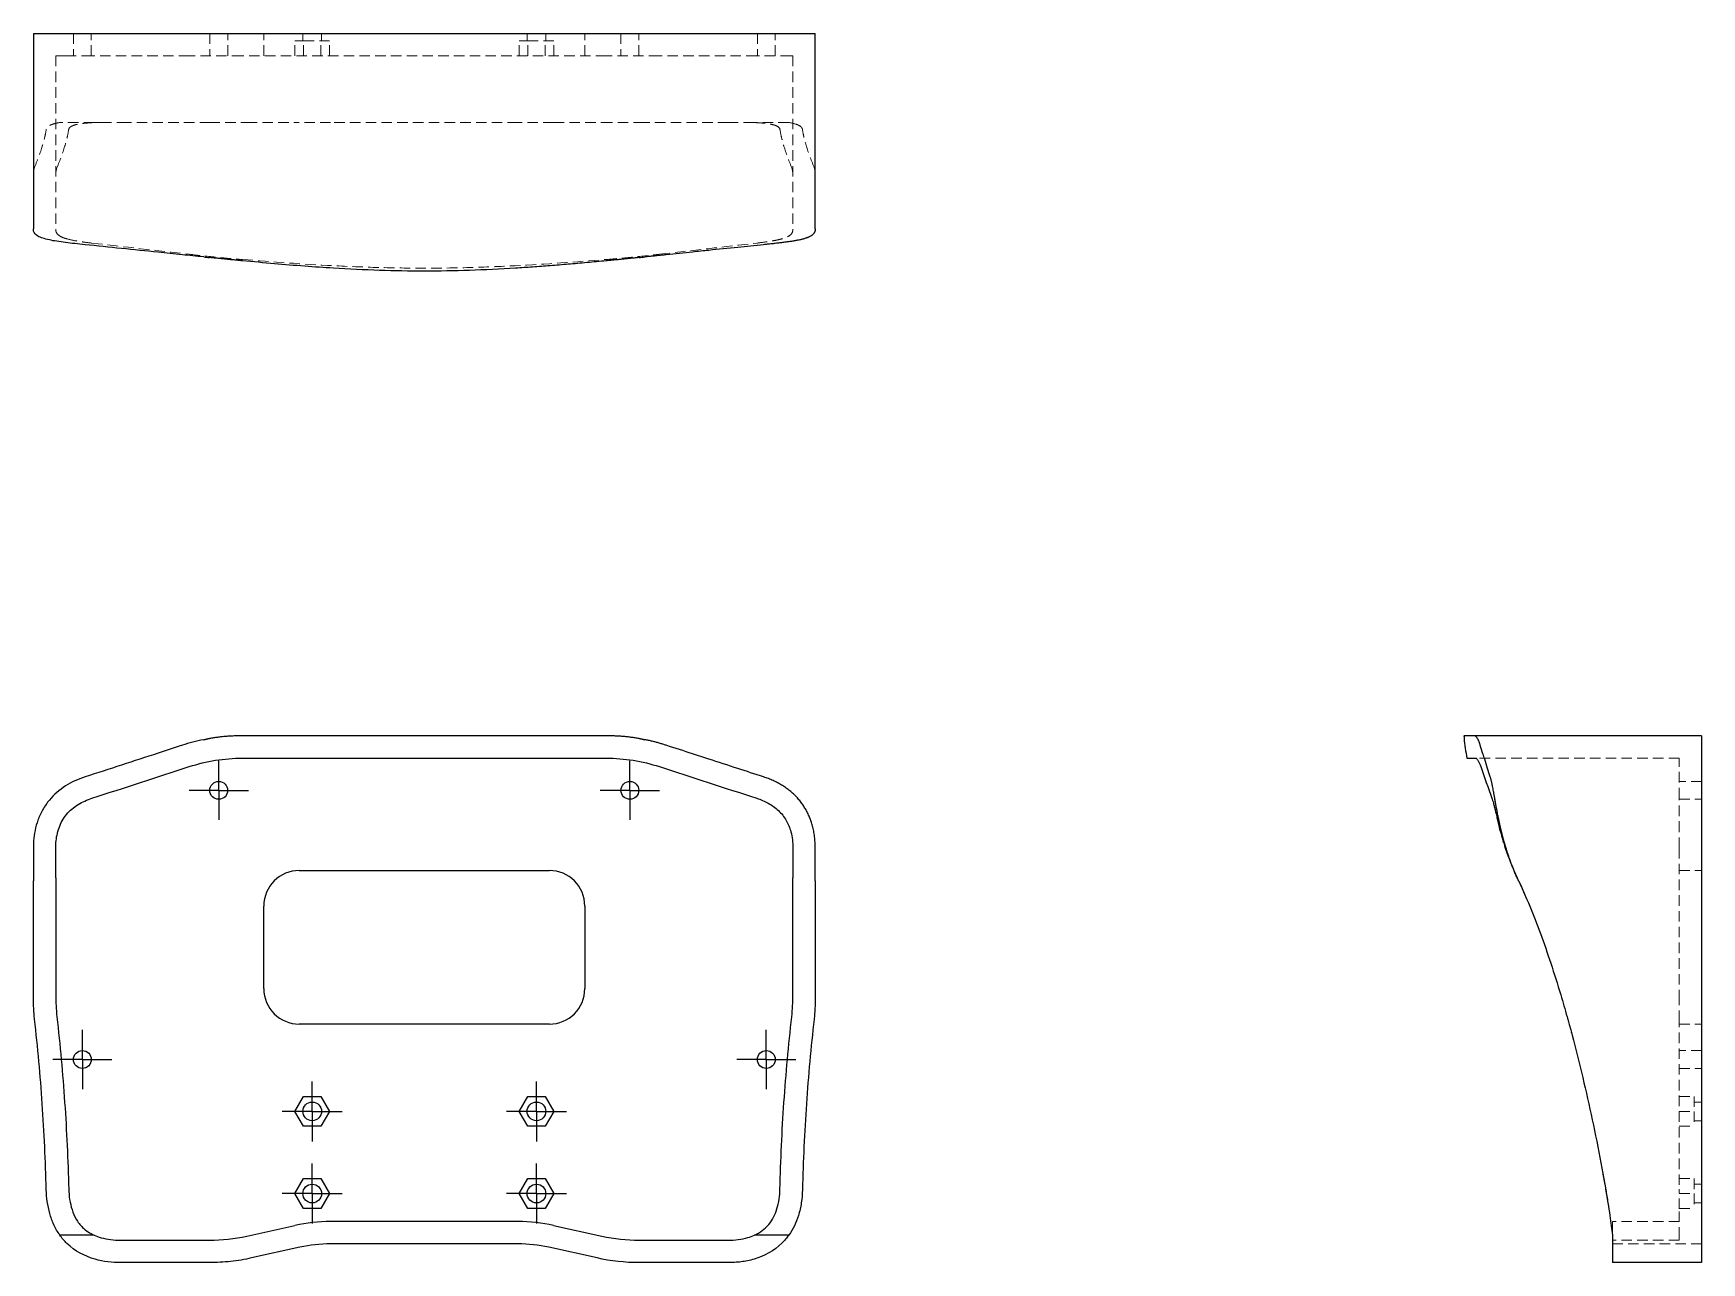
# Model space of a CAD drawing. Header units: millimetres. Extents: x 36 to 237, y 24 to 172.
import ezdxf

# ---------------------------------------------------------------- set-up
doc = ezdxf.new("R2010")
doc.units = ezdxf.units.MM
doc.linetypes.add('HIDDEN', pattern=[1.905, 1.27, -0.635])
doc.layers.add('10', color=7, linetype='Continuous')

# ---------------------------------------------------------------- blocks, each defined once
blk = doc.blocks.new('SW_CENTERMARKSYMBOL_0')
at = {"layer": '10', "color": 0}
for p, q in [((0, 2.5), (0, 3.58)), ((0, 0), (0, 2.5)), ((-2.5, 0), (-3.58, 0)), ((0, 0), (-2.5, 0)), ((0, 0), (0, -2.5)), ((0, 0), (2.5, 0)), ((2.5, 0), (3.58, 0)), ((0, -2.5), (0, -3.58))]:
    blk.add_line(p, q, dxfattribs=at)
blk = doc.blocks.new('SW_CENTERMARKSYMBOL_1')
at = {"layer": '10', "color": 0}
for p, q in [((0, 2.5), (0, 3.58)), ((0, 0), (0, 2.5)), ((-2.5, 0), (-3.58, 0)), ((0, 0), (-2.5, 0)), ((0, 0), (0, -2.5)), ((0, 0), (2.5, 0)), ((2.5, 0), (3.58, 0)), ((0, -2.5), (0, -3.58))]:
    blk.add_line(p, q, dxfattribs=at)
blk = doc.blocks.new('SW_CENTERMARKSYMBOL_2')
at = {"layer": '10', "color": 0}
for p, q in [((0, 2.5), (0, 3.58)), ((0, 0), (0, 2.5)), ((-2.5, 0), (-3.58, 0)), ((0, 0), (-2.5, 0)), ((0, 0), (0, -2.5)), ((0, 0), (2.5, 0)), ((2.5, 0), (3.58, 0)), ((0, -2.5), (0, -3.58))]:
    blk.add_line(p, q, dxfattribs=at)
blk = doc.blocks.new('SW_CENTERMARKSYMBOL_3')
at = {"layer": '10', "color": 0}
for p, q in [((0, 2.5), (0, 3.58)), ((0, 0), (0, 2.5)), ((-2.5, 0), (-3.58, 0)), ((0, 0), (-2.5, 0)), ((0, 0), (0, -2.5)), ((0, 0), (2.5, 0)), ((2.5, 0), (3.58, 0)), ((0, -2.5), (0, -3.58))]:
    blk.add_line(p, q, dxfattribs=at)
blk = doc.blocks.new('SW_CENTERMARKSYMBOL_4')
at = {"layer": '10', "color": 0}
for p, q in [((0, 2.5), (0, 3.63)), ((0, 0), (0, 2.5)), ((-2.5, 0), (-3.63, 0)), ((0, 0), (-2.5, 0)), ((0, 0), (0, -2.5)), ((0, 0), (2.5, 0)), ((2.5, 0), (3.63, 0)), ((0, -2.5), (0, -3.63))]:
    blk.add_line(p, q, dxfattribs=at)
blk = doc.blocks.new('SW_CENTERMARKSYMBOL_5')
at = {"layer": '10', "color": 0}
for p, q in [((0, 2.5), (0, 3.63)), ((0, 0), (0, 2.5)), ((-2.5, 0), (-3.63, 0)), ((0, 0), (-2.5, 0)), ((0, 0), (0, -2.5)), ((0, 0), (2.5, 0)), ((2.5, 0), (3.63, 0)), ((0, -2.5), (0, -3.63))]:
    blk.add_line(p, q, dxfattribs=at)
blk = doc.blocks.new('SW_CENTERMARKSYMBOL_6')
at = {"layer": '10', "color": 0}
for p, q in [((0, 2.5), (0, 3.63)), ((0, 0), (0, 2.5)), ((-2.5, 0), (-3.63, 0)), ((0, 0), (-2.5, 0)), ((0, 0), (0, -2.5)), ((0, 0), (2.5, 0)), ((2.5, 0), (3.63, 0)), ((0, -2.5), (0, -3.63))]:
    blk.add_line(p, q, dxfattribs=at)
blk = doc.blocks.new('SW_CENTERMARKSYMBOL_7')
at = {"layer": '10', "color": 0}
for p, q in [((0, 2.5), (0, 3.63)), ((0, 0), (0, 2.5)), ((-2.5, 0), (-3.63, 0)), ((0, 0), (-2.5, 0)), ((0, 0), (0, -2.5)), ((0, 0), (2.5, 0)), ((2.5, 0), (3.63, 0)), ((0, -2.5), (0, -3.63))]:
    blk.add_line(p, q, dxfattribs=at)

msp = doc.modelspace()

# ---------------------------------------------------------------- linework, layer by layer
at = {"color": 7, "linetype": 'Continuous', "lineweight": 25}
for p, q in [((35.73, 172.45), (35.73, 148.8)), ((41.97, 172.45), (53.74, 172.45)), ((61, 172.45), (105, 172.45)), ((112.26, 172.45), (124.03, 172.45)), ((130.27, 148.8), (130.27, 172.45)), ((237.45, 87.52), (209.95, 87.52)), ((237.45, 86.37), (237.45, 82.55)), ((213.51, 74.61), (213.46, 74.76)), ((237.45, 73.95), (237.45, 56.2)), ((67.88, 71.23), (98.12, 71.23)), ((63.59, 56.95), (63.59, 66.94)), ((102.41, 66.94), (102.41, 56.95)), ((98.12, 52.65), (67.88, 52.65)), ((237.45, 53.24), (237.45, 32.64)), ((67.35, 42.11), (68.4, 43.92)), ((68.4, 43.92), (70.49, 43.92)), ((70.49, 43.92), (71.53, 42.11)), ((94.47, 42.11), (95.51, 43.92)), ((95.51, 43.92), (97.6, 43.92)), ((97.6, 43.92), (98.65, 42.11)), ((68.4, 40.3), (67.35, 42.11)), ((71.53, 42.11), (70.49, 40.3)), ((95.51, 40.3), (94.47, 42.11)), ((98.65, 42.11), (97.6, 40.3)), ((70.49, 40.3), (68.4, 40.3)), ((97.6, 40.3), (95.51, 40.3)), ((67.35, 32.17), (68.4, 33.98)), ((68.4, 33.98), (70.49, 33.98)), ((70.49, 33.98), (71.53, 32.17)), ((94.47, 32.17), (95.51, 33.98)), ((95.51, 33.98), (97.6, 33.98)), ((97.6, 33.98), (98.65, 32.17)), ((225.84, 32.71), (226.08, 31.32)), ((68.4, 30.36), (67.35, 32.17)), ((70.49, 30.36), (68.4, 30.36)), ((71.53, 32.17), (70.49, 30.36)), ((95.51, 30.36), (94.47, 32.17)), ((97.6, 30.36), (95.51, 30.36)), ((98.65, 32.17), (97.6, 30.36)), ((61.52, 27.02), (67.36, 28.32)), ((94.33, 28.79), (71.67, 28.79)), ((98.64, 28.32), (104.48, 27.02)), ((226.29, 29.95), (226.37, 29.39)), ((43.08, 27.14), (38.93, 27.14)), ((46.32, 26.53), (57.02, 26.53)), ((108.98, 26.53), (119.68, 26.53)), ((127.07, 27.14), (122.92, 27.14)), ((67.95, 25.67), (62.11, 24.38)), ((94.33, 26.08), (71.67, 26.08)), ((103.89, 24.38), (98.05, 25.67)), ((57.02, 23.82), (46.32, 23.82)), ((119.68, 23.82), (108.98, 23.82)), ((237.45, 23.82), (226.67, 23.82))]:
    msp.add_line(p, q, dxfattribs=at)
at = {"color": 7, "linetype": 'HIDDEN', "lineweight": 18}
for p, q in [((40.56, 172.45), (40.56, 169.74)), ((42.73, 169.74), (42.73, 172.45)), ((57.06, 172.45), (57.06, 169.74)), ((59.23, 169.74), (59.23, 172.45)), ((63.59, 169.74), (63.59, 172.45)), ((67.35, 171.55), (68.4, 171.55)), ((67.35, 169.74), (67.35, 171.55)), ((68.31, 172.45), (68.31, 171.55)), ((68.4, 169.74), (68.4, 171.55)), ((68.4, 171.55), (70.49, 171.55)), ((70.49, 169.74), (70.49, 171.55)), ((70.49, 171.55), (71.53, 171.55)), ((70.57, 171.55), (70.57, 172.45)), ((71.53, 169.74), (71.53, 171.55)), ((94.47, 171.55), (95.51, 171.55)), ((94.47, 169.74), (94.47, 171.55)), ((95.43, 172.45), (95.43, 171.55)), ((95.51, 171.55), (97.6, 171.55)), ((95.51, 169.74), (95.51, 171.55)), ((97.6, 171.55), (98.65, 171.55)), ((97.6, 169.74), (97.6, 171.55)), ((97.69, 171.55), (97.69, 172.45)), ((98.65, 169.74), (98.65, 171.55)), ((102.41, 169.74), (102.41, 172.45)), ((106.77, 172.45), (106.77, 169.74)), ((108.94, 169.74), (108.94, 172.45)), ((123.27, 172.45), (123.27, 169.74)), ((125.44, 169.74), (125.44, 172.45)), ((38.44, 169.74), (38.44, 148.71)), ((54.58, 169.74), (42.81, 169.74)), ((105, 169.74), (61, 169.74)), ((123.19, 169.74), (111.42, 169.74)), ((127.56, 169.74), (127.56, 148.71)), ((43.08, 161.67), (38.93, 161.67)), ((46.32, 161.67), (57.02, 161.67)), ((61.52, 161.67), (67.36, 161.67)), ((94.33, 161.67), (71.67, 161.67)), ((98.64, 161.67), (104.48, 161.67)), ((108.98, 161.67), (119.68, 161.67)), ((127.07, 161.67), (122.92, 161.67)), ((234.74, 84.81), (210.11, 84.81)), ((234.74, 79.97), (234.74, 83.79)), ((212.17, 81.43), (212.3, 80.72)), ((237.45, 82.01), (234.74, 82.01)), ((212.43, 79.97), (212.47, 79.75)), ((234.74, 79.84), (237.45, 79.84)), ((212.85, 77.74), (212.94, 77.31)), ((213.18, 75.75), (213.13, 75.93)), ((234.74, 73.95), (234.74, 56.2)), ((234.74, 71.23), (237.45, 71.23)), ((215.15, 70.35), (216.12, 68.14)), ((221.18, 53.54), (221.74, 51.46)), ((234.74, 53.54), (234.74, 32.71)), ((234.74, 52.65), (237.45, 52.65)), ((237.45, 49.47), (234.74, 49.47)), ((234.74, 47.3), (237.45, 47.3)), ((234.74, 43.92), (236.55, 43.92)), ((234.74, 43.92), (234.74, 43.92)), ((236.55, 43.92), (236.55, 42.11)), ((236.55, 43.92), (236.55, 43.92)), ((237.45, 43.24), (236.55, 43.24)), ((234.74, 42.11), (236.55, 42.11)), ((236.55, 42.11), (236.55, 40.3)), ((236.55, 40.98), (237.45, 40.98)), ((234.74, 40.3), (236.55, 40.3)), ((225.5, 34.52), (225.84, 32.71)), ((234.74, 33.98), (236.55, 33.98)), ((236.55, 33.98), (236.55, 32.17)), ((237.45, 33.3), (236.55, 33.3)), ((234.74, 32.17), (236.55, 32.17)), ((234.74, 30.36), (236.55, 30.36)), ((236.55, 32.17), (236.55, 30.36)), ((236.55, 31.04), (237.45, 31.04)), ((236.55, 30.36), (236.55, 30.36)), ((226.53, 28.28), (226.56, 28.08)), ((234.74, 28.79), (226.67, 28.79)), ((226.67, 28.32), (226.67, 27.02)), ((234.74, 26.53), (226.67, 26.53)), ((234.74, 27.02), (234.74, 26.94)), ((237.45, 26.08), (226.67, 26.08)), ((226.67, 24.34), (226.67, 24.38)), ((237.45, 24.34), (237.45, 24.38))]:
    msp.add_line(p, q, dxfattribs=at)
at = {"color": 7, "linetype": 'Continuous', "lineweight": 25}
for centre, radius in [((58.14, 80.92), 1.08), ((107.86, 80.92), 1.08), ((41.65, 48.38), 1.08), ((124.35, 48.38), 1.08), ((69.44, 42.11), 1.13), ((96.56, 42.11), 1.13), ((69.44, 32.17), 1.13), ((96.56, 32.17), 1.13)]:
    msp.add_circle(centre, radius, dxfattribs=at)
for centre, start, end in [((67.88, 66.94), 90, 180), ((98.12, 66.94), 360, 90), ((67.88, 56.95), 180, 270), ((98.12, 56.95), 270, 360)]:
    msp.add_arc(centre, 4.29, start, end, dxfattribs=at)
for points in [[(35.76, 172.45), (35.82, 172.45), (35.99, 172.45), (36.27, 172.45)], [(36.27, 172.45), (36.59, 172.45), (37.06, 172.45), (37.66, 172.45)], [(53.74, 172.45), (56.09, 172.45), (58.53, 172.45), (61, 172.45)], [(105, 172.45), (107.47, 172.45), (109.91, 172.45), (112.26, 172.45)], [(36.27, 147.94), (35.99, 148.11), (35.82, 148.31), (35.76, 148.54)], [(56.32, 145.42), (55.44, 145.51), (54.59, 145.6), (53.74, 145.68)], [(56.32, 145.42), (56.55, 145.4), (56.78, 145.37), (57.02, 145.35)], [(108.98, 145.35), (109.22, 145.37), (109.45, 145.4), (109.68, 145.42)], [(56.32, 87.05), (55.44, 86.87), (54.59, 86.65), (53.74, 86.37)], [(57.02, 87.18), (56.78, 87.14), (56.55, 87.09), (56.32, 87.05)], [(56.32, 87.05), (56.55, 87.1), (56.78, 87.14), (57.02, 87.18)], [(109.68, 87.05), (109.45, 87.09), (109.22, 87.14), (108.98, 87.18)], [(108.98, 87.18), (109.22, 87.14), (109.45, 87.1), (109.68, 87.05)], [(210.35, 87.18), (210.37, 87.14), (210.4, 87.1), (210.42, 87.05)], [(237.45, 87.52), (237.45, 87.52), (237.45, 87.14), (237.45, 86.37)], [(42.81, 79.97), (46.73, 81.24), (50.66, 82.52), (54.58, 83.79)], [(111.42, 83.79), (115.34, 82.52), (119.27, 81.24), (123.19, 79.97)], [(210.74, 83.79), (211.19, 82.52), (211.64, 81.24), (212.09, 79.97)], [(36.27, 77.31), (35.99, 76.5), (35.82, 75.66), (35.76, 74.82)], [(38.46, 74.61), (38.51, 75.21), (38.62, 75.82), (38.83, 76.39)], [(127.32, 75.91), (127.49, 75.27), (127.56, 74.61), (127.56, 73.95)], [(213.13, 75.91), (213.31, 75.27), (213.5, 74.61), (213.71, 73.95)], [(35.73, 73.95), (35.73, 72.59), (35.73, 71.27), (35.73, 69.98)], [(38.44, 70.35), (38.44, 71.52), (38.44, 72.72), (38.44, 73.95)], [(127.56, 73.95), (127.56, 72.72), (127.56, 71.51), (127.56, 70.35)], [(213.71, 73.95), (214.12, 72.72), (214.6, 71.51), (215.15, 70.35)], [(215.15, 70.35), (215.21, 70.22), (215.27, 70.1), (215.32, 69.98)], [(35.84, 53.54), (35.76, 54.43), (35.73, 55.31), (35.73, 56.2)], [(38.44, 56.2), (38.44, 55.31), (38.47, 54.43), (38.57, 53.54)], [(127.43, 53.54), (127.53, 54.43), (127.56, 55.31), (127.56, 56.2)], [(130.27, 56.2), (130.27, 55.31), (130.24, 54.43), (130.16, 53.54)], [(220.41, 56.2), (220.68, 55.31), (220.93, 54.43), (221.18, 53.54)], [(237.45, 56.2), (237.45, 55.25), (237.45, 54.27), (237.45, 53.24)], [(35.87, 53.24), (35.86, 53.34), (35.85, 53.44), (35.84, 53.54)], [(130.16, 53.54), (130.15, 53.44), (130.14, 53.34), (130.13, 53.24)], [(221.18, 53.54), (221.21, 53.44), (221.24, 53.34), (221.27, 53.24)], [(125.64, 30.31), (125.88, 31.09), (125.98, 31.9), (126, 32.71)], [(71.67, 28.79), (70.22, 28.79), (68.78, 28.63), (67.36, 28.32)], [(98.64, 28.32), (97.22, 28.63), (95.78, 28.79), (94.33, 28.79)], [(128.23, 29.51), (127.97, 28.66), (127.59, 27.87), (127.07, 27.14)], [(226.36, 29.51), (226.48, 28.66), (226.59, 27.87), (226.67, 27.14)], [(39.79, 26.14), (39.47, 26.45), (39.18, 26.79), (38.93, 27.14)], [(43.08, 27.14), (43.34, 27.02), (43.62, 26.92), (43.92, 26.83)], [(43.92, 26.83), (44.64, 26.63), (45.44, 26.53), (46.32, 26.53)], [(57.02, 26.53), (58.54, 26.53), (60.04, 26.7), (61.52, 27.02)], [(104.48, 27.02), (105.96, 26.7), (107.46, 26.53), (108.98, 26.53)], [(119.68, 26.53), (120.57, 26.53), (121.38, 26.63), (122.11, 26.84)], [(122.11, 26.84), (122.39, 26.92), (122.67, 27.02), (122.92, 27.14)], [(43.18, 24.23), (41.93, 24.58), (40.75, 25.21), (39.79, 26.14)], [(71.67, 26.08), (70.41, 26.08), (69.18, 25.94), (67.95, 25.67)], [(98.05, 25.67), (96.82, 25.94), (95.59, 26.08), (94.33, 26.08)], [(108.98, 23.82), (107.27, 23.82), (105.56, 24.01), (103.89, 24.38)]]:
    msp.add_open_spline(points, degree=3, dxfattribs=at)
for points, knots in [([(37.66, 172.45), (37.86, 172.45), (38.06, 172.45), (38.28, 172.45), (39.32, 172.45), (40.6, 172.45), (41.97, 172.45)], [-0.5, -0.5, -0.5, -0.5, -0.41413, -0.41413, -0.41413, 0, 0, 0, 0]), ([(124.03, 172.45), (124.03, 172.45), (124.03, 172.45), (124.03, 172.45), (124.88, 172.45), (125.69, 172.45), (126.44, 172.45), (127.28, 172.45), (128.04, 172.45), (128.65, 172.45), (129.25, 172.45), (129.68, 172.45), (129.94, 172.45)], [-1.0000011, -1.0000011, -1.0000011, -1.0000011, -1, -1, -1, -0.75, -0.75, -0.75, -0.5, -0.5, -0.5, -0.25, -0.25, -0.25, -0.25]), ([(129.94, 172.45), (130.17, 172.45), (130.27, 172.45), (130.27, 172.45), (130.27, 172.45), (130.27, 172.45), (130.27, 172.45)], [-0.25, -0.25, -0.25, -0.25, 0, 0, 0, 0.0000013, 0.0000013, 0.0000013, 0.0000013]), ([(35.76, 148.54), (35.75, 148.56), (35.75, 148.58), (35.74, 148.6), (35.74, 148.63), (35.74, 148.65), (35.73, 148.67), (35.73, 148.71), (35.73, 148.75), (35.73, 148.8)], [0, 0, 0, 0, 0.0002273307, 0.0002273307, 0.0002273307, 0.0004546642, 0.0004546642, 0.0004546642, 0.0009030878, 0.0009030878, 0.0009030878, 0.0009030878]), ([(37.66, 147.47), (37.36, 147.54), (37.09, 147.61), (36.63, 147.76), (36.43, 147.84), (36.27, 147.94)], [0, 0, 0, 0, 0.5, 0.5, 1, 1, 1, 1]), ([(41.97, 146.9), (41.14, 146.98), (40.34, 147.07), (38.87, 147.26), (38.22, 147.35), (37.66, 147.47)], [0, 0, 0, 0, 0.5, 0.5, 1, 1, 1, 1]), ([(128.64, 147.54), (128.59, 147.53), (128.48, 147.5), (128.3, 147.46), (128.12, 147.43), (127.93, 147.39), (127.73, 147.36), (127.52, 147.32), (127.24, 147.28), (126.88, 147.23), (126.59, 147.19), (126.44, 147.17)], [0, 0, 0, 0, 0.0914369, 0.1830387, 0.2749335, 0.3672299, 0.4600308, 0.5534327, 0.6475291, 0.8225947, 1, 1, 1, 1]), ([(129.94, 148.09), (129.92, 148.07), (129.87, 148.03), (129.78, 147.97), (129.68, 147.91), (129.58, 147.86), (129.47, 147.81), (129.35, 147.76), (129.23, 147.71), (129.09, 147.67), (128.95, 147.62), (128.8, 147.58), (128.7, 147.56), (128.64, 147.54)], [0, 0, 0, 0, 0.094396, 0.187812, 0.280345, 0.372096, 0.463168, 0.553666, 0.643669, 0.7332, 0.822355, 0.911247, 1, 1, 1, 1]), ([(130.27, 148.8), (130.27, 148.76), (130.27, 148.69), (130.25, 148.59), (130.23, 148.49), (130.19, 148.4), (130.15, 148.32), (130.09, 148.24), (130.02, 148.16), (129.97, 148.11), (129.94, 148.09)], [0, 0, 0, 0, 0.132002, 0.261749, 0.389363, 0.514969, 0.638698, 0.760686, 0.881072, 1, 1, 1, 1]), ([(53.74, 145.68), (52.76, 145.78), (51.78, 145.88), (50.8, 145.99), (49.33, 146.14), (47.86, 146.29), (46.39, 146.44), (44.91, 146.59), (43.44, 146.74), (41.97, 146.9)], [0, 0, 0, 0, 0.00310864, 0.00310864, 0.00310864, 0.0077716, 0.0077716, 0.0077716, 0.01243457, 0.01243457, 0.01243457, 0.01243457]), ([(61, 144.95), (60.83, 144.97), (60.5, 145), (59.99, 145.05), (59.49, 145.1), (58.99, 145.15), (58.49, 145.2), (58, 145.25), (57.51, 145.3), (57.18, 145.33), (57.02, 145.35)], [0, 0, 0, 0, 0.12714, 0.253531, 0.379241, 0.504338, 0.628892, 0.752973, 0.876652, 1, 1, 1, 1]), ([(108.98, 145.35), (108.82, 145.33), (108.49, 145.3), (108, 145.25), (107.51, 145.2), (107.01, 145.15), (106.51, 145.1), (106.01, 145.05), (105.51, 145), (105.17, 144.97), (105, 144.95)], [0, 0, 0, 0, 0.123321, 0.246983, 0.371056, 0.495609, 0.620712, 0.746434, 0.872841, 1, 1, 1, 1]), ([(112.26, 145.68), (112.12, 145.67), (111.84, 145.64), (111.41, 145.6), (110.99, 145.55), (110.56, 145.51), (110.12, 145.47), (109.83, 145.44), (109.69, 145.42)], [0, 0, 0, 0, 0.1658929, 0.3319923, 0.4983745, 0.665117, 0.8322989, 1, 1, 1, 1]), ([(124.03, 146.9), (122.98, 146.79), (120.77, 146.56), (117.91, 146.27), (115.03, 145.97), (113.32, 145.79), (112.26, 145.68)], [0, 0, 0, 0, 0.266071, 0.563782, 0.729788, 1, 1, 1, 1]), ([(126.44, 147.17), (126.36, 147.16), (126.2, 147.14), (125.95, 147.11), (125.7, 147.08), (125.43, 147.05), (125.17, 147.02), (124.89, 146.99), (124.61, 146.96), (124.32, 146.93), (124.13, 146.91), (124.03, 146.9)], [0, 0, 0, 0, 0.106156, 0.213329, 0.321617, 0.431118, 0.541926, 0.654132, 0.767823, 0.883085, 1, 1, 1, 1]), ([(105, 144.95), (104.22, 144.88), (102.69, 144.73), (100.43, 144.53), (98.24, 144.35), (96.11, 144.19), (92.86, 143.98), (88.5, 143.76), (83.01, 143.67), (77.53, 143.76), (72.71, 144), (68.47, 144.29), (64.8, 144.59), (62.29, 144.83), (61, 144.95)], [0, 0, 0, 0, 0.053079, 0.104563, 0.154482, 0.20283, 0.249577, 0.376527, 0.499803, 0.622799, 0.749434, 0.828382, 0.911953, 1, 1, 1, 1]), ([(61, 87.52), (60.83, 87.52), (60.5, 87.52), (59.99, 87.5), (59.49, 87.47), (58.99, 87.44), (58.49, 87.39), (58, 87.33), (57.51, 87.26), (57.18, 87.21), (57.02, 87.18)], [0, 0, 0, 0, 0.12714, 0.253531, 0.379241, 0.504338, 0.628892, 0.752973, 0.876652, 1, 1, 1, 1]), ([(105, 87.52), (104.22, 87.52), (102.69, 87.52), (100.43, 87.52), (98.24, 87.52), (96.11, 87.52), (92.86, 87.52), (88.5, 87.53), (83.01, 87.52), (77.53, 87.53), (72.71, 87.52), (68.47, 87.52), (64.8, 87.52), (62.29, 87.52), (61, 87.52)], [0, 0, 0, 0, 0.053079, 0.104563, 0.154482, 0.20283, 0.249577, 0.376527, 0.499803, 0.622799, 0.749434, 0.828382, 0.911953, 1, 1, 1, 1]), ([(108.98, 87.18), (108.82, 87.21), (108.49, 87.26), (108, 87.33), (107.51, 87.39), (107.01, 87.44), (106.51, 87.47), (106.01, 87.5), (105.51, 87.52), (105.17, 87.52), (105, 87.52)], [0, 0, 0, 0, 0.123321, 0.246983, 0.371056, 0.495609, 0.620712, 0.746434, 0.872841, 1, 1, 1, 1]), ([(112.26, 86.37), (112.12, 86.42), (111.84, 86.5), (111.41, 86.63), (110.99, 86.75), (110.56, 86.86), (110.12, 86.96), (109.83, 87.02), (109.69, 87.05)], [0, 0, 0, 0, 0.1658929, 0.3319923, 0.4983745, 0.665117, 0.8322989, 1, 1, 1, 1]), ([(209.95, 87.52), (209.85, 87.52), (209.64, 87.52), (209.38, 87.52), (209.16, 87.52), (208.97, 87.52), (208.82, 87.52), (208.73, 87.52), (208.69, 87.52), (208.7, 87.52), (208.7, 87.52)], [0, 0, 0, 0, 0.152344, 0.294866, 0.42758, 0.561966, 0.70574, 0.845198, 0.980381, 1, 1, 1, 1]), ([(208.71, 87.52), (208.72, 87.43), (208.75, 86.51), (208.92, 85.61), (209.07, 84.81)], [0, 0, 0, 0, 0.105912, 1, 1, 1, 1]), ([(210.35, 87.18), (210.33, 87.21), (210.3, 87.26), (210.25, 87.33), (210.2, 87.39), (210.15, 87.44), (210.1, 87.47), (210.05, 87.5), (210, 87.52), (209.97, 87.52), (209.95, 87.52)], [0, 0, 0, 0, 0.123321, 0.246983, 0.371056, 0.495609, 0.620712, 0.746434, 0.872841, 1, 1, 1, 1]), ([(210.68, 86.37), (210.67, 86.42), (210.64, 86.5), (210.6, 86.63), (210.55, 86.75), (210.51, 86.86), (210.47, 86.96), (210.44, 87.02), (210.42, 87.05)], [0, 0, 0, 0, 0.1658929, 0.3319923, 0.4983745, 0.665117, 0.8322989, 1, 1, 1, 1]), ([(53.74, 86.37), (52.76, 86.05), (51.78, 85.73), (50.8, 85.41), (49.33, 84.94), (47.86, 84.46), (46.39, 83.98), (44.91, 83.5), (43.44, 83.02), (41.97, 82.55)], [0, 0, 0, 0, 0.00310864, 0.00310864, 0.00310864, 0.0077716, 0.0077716, 0.0077716, 0.01243457, 0.01243457, 0.01243457, 0.01243457]), ([(54.58, 83.79), (55.61, 84.13), (56.68, 84.38), (58.83, 84.73), (59.91, 84.81), (61, 84.81)], [0, 0, 0, 0, 0.5, 0.5, 1, 1, 1, 1]), ([(61, 84.81), (64.66, 84.81), (68.33, 84.81), (73.82, 84.81), (75.65, 84.81), (79.32, 84.81), (81.15, 84.81), (84.82, 84.81), (86.65, 84.81), (90.32, 84.81), (92.16, 84.81), (97.67, 84.81), (101.33, 84.81), (105, 84.81)], [0, 0, 0, 0, 0.25, 0.25, 0.375, 0.375, 0.5, 0.5, 0.625, 0.625, 0.75, 0.75, 1, 1, 1, 1]), ([(105, 84.81), (106.09, 84.81), (107.18, 84.73), (109.33, 84.38), (110.39, 84.13), (111.42, 83.79)], [0, 0, 0, 0, 0.5, 0.5, 1, 1, 1, 1]), ([(124.03, 82.55), (122.98, 82.89), (120.77, 83.6), (117.91, 84.54), (115.03, 85.47), (113.32, 86.03), (112.26, 86.37)], [0, 0, 0, 0, 0.266071, 0.563782, 0.729788, 1, 1, 1, 1]), ([(209.09, 84.81), (209.08, 84.81), (209.03, 84.81), (209.26, 84.81), (209.64, 84.81), (209.95, 84.81), (210.11, 84.81)], [0, 0, 0, 0, 0.091392, 0.456402, 0.728159, 1, 1, 1, 1]), ([(210.11, 84.81), (210.2, 84.81), (210.3, 84.73), (210.51, 84.38), (210.62, 84.13), (210.74, 83.79)], [0, 0, 0, 0, 0.5, 0.5, 1, 1, 1, 1]), ([(211.9, 82.55), (211.79, 82.89), (211.56, 83.6), (211.27, 84.54), (210.97, 85.47), (210.79, 86.03), (210.68, 86.37)], [0, 0, 0, 0, 0.266071, 0.563782, 0.729788, 1, 1, 1, 1]), ([(41.97, 82.55), (41.14, 82.28), (40.34, 81.92), (38.87, 80.98), (38.22, 80.42), (37.66, 79.75)], [0, 0, 0, 0, 0.5, 0.5, 1, 1, 1, 1]), ([(126.44, 81.42), (126.36, 81.47), (126.2, 81.57), (125.95, 81.72), (125.7, 81.85), (125.43, 81.99), (125.17, 82.11), (124.89, 82.23), (124.61, 82.34), (124.32, 82.45), (124.13, 82.51), (124.03, 82.55)], [0, 0, 0, 0, 0.106156, 0.213329, 0.321617, 0.431118, 0.541926, 0.654132, 0.767823, 0.883085, 1, 1, 1, 1]), ([(128.64, 79.35), (128.59, 79.43), (128.48, 79.58), (128.3, 79.79), (128.12, 80), (127.93, 80.21), (127.73, 80.41), (127.52, 80.6), (127.24, 80.84), (126.88, 81.12), (126.59, 81.32), (126.44, 81.42)], [0, 0, 0, 0, 0.0914369, 0.1830387, 0.2749335, 0.3672299, 0.4600308, 0.5534327, 0.6475291, 0.8225947, 1, 1, 1, 1]), ([(212.17, 81.42), (212.16, 81.47), (212.14, 81.57), (212.11, 81.72), (212.08, 81.85), (212.05, 81.99), (212.02, 82.11), (211.99, 82.23), (211.96, 82.34), (211.93, 82.45), (211.91, 82.51), (211.9, 82.55)], [0, 0, 0, 0, 0.106156, 0.213329, 0.321617, 0.431118, 0.541926, 0.654132, 0.767823, 0.883085, 1, 1, 1, 1]), ([(212.54, 79.35), (212.53, 79.43), (212.5, 79.58), (212.46, 79.79), (212.43, 80), (212.39, 80.21), (212.36, 80.41), (212.32, 80.6), (212.28, 80.84), (212.23, 81.12), (212.19, 81.32), (212.17, 81.42)], [0, 0, 0, 0, 0.0914369, 0.1830387, 0.2749335, 0.3672299, 0.4600308, 0.5534327, 0.6475291, 0.8225947, 1, 1, 1, 1]), ([(237.45, 82.55), (237.45, 82.55), (237.45, 82.55), (237.45, 82.55), (237.45, 82.27), (237.45, 81.9), (237.45, 81.42), (237.45, 80.88), (237.45, 80.18), (237.45, 79.35), (237.45, 78.53), (237.45, 77.59), (237.45, 76.61)], [-1.0000011, -1.0000011, -1.0000011, -1.0000011, -1, -1, -1, -0.75, -0.75, -0.75, -0.5, -0.5, -0.5, -0.25, -0.25, -0.25, -0.25]), ([(37.66, 79.75), (37.36, 79.39), (37.09, 79), (36.63, 78.18), (36.43, 77.75), (36.27, 77.31)], [0, 0, 0, 0, 0.5, 0.5, 1, 1, 1, 1]), ([(39.75, 78.02), (40.14, 78.49), (40.61, 78.88), (41.4, 79.37), (41.67, 79.51), (42.23, 79.76), (42.52, 79.87), (42.81, 79.97)], [0, 0, 0, 0, 0.5, 0.5, 0.75, 0.75, 1, 1, 1, 1]), ([(123.19, 79.97), (123.68, 79.81), (124.15, 79.61), (124.82, 79.24), (125.03, 79.11), (125.45, 78.81), (125.64, 78.65), (126, 78.3), (126.18, 78.12), (126.49, 77.72), (126.63, 77.51), (127.01, 76.86), (127.19, 76.4), (127.32, 75.91)], [0, 0, 0, 0, 0.25, 0.25, 0.375, 0.375, 0.5, 0.5, 0.625, 0.625, 0.75, 0.75, 1, 1, 1, 1]), ([(129.94, 76.61), (129.92, 76.7), (129.87, 76.89), (129.78, 77.16), (129.68, 77.42), (129.58, 77.68), (129.47, 77.94), (129.35, 78.19), (129.23, 78.43), (129.09, 78.67), (128.95, 78.9), (128.8, 79.13), (128.7, 79.28), (128.64, 79.35)], [0, 0, 0, 0, 0.094396, 0.187812, 0.280345, 0.372096, 0.463168, 0.553666, 0.643669, 0.7332, 0.822355, 0.911247, 1, 1, 1, 1]), ([(212.09, 79.97), (212.15, 79.81), (212.21, 79.61), (212.31, 79.24), (212.34, 79.11), (212.42, 78.81), (212.46, 78.65), (212.54, 78.3), (212.59, 78.12), (212.68, 77.72), (212.73, 77.51), (212.89, 76.86), (213, 76.4), (213.13, 75.91)], [0, 0, 0, 0, 0.25, 0.25, 0.375, 0.375, 0.5, 0.5, 0.625, 0.625, 0.75, 0.75, 1, 1, 1, 1]), ([(213.09, 76.61), (213.07, 76.7), (213.03, 76.89), (212.97, 77.16), (212.91, 77.42), (212.86, 77.68), (212.81, 77.94), (212.76, 78.19), (212.71, 78.43), (212.67, 78.67), (212.62, 78.9), (212.58, 79.13), (212.56, 79.28), (212.54, 79.35)], [0, 0, 0, 0, 0.094396, 0.187812, 0.280345, 0.372096, 0.463168, 0.553666, 0.643669, 0.7332, 0.822355, 0.911247, 1, 1, 1, 1]), ([(38.83, 76.39), (38.93, 76.69), (39.06, 76.97), (39.37, 77.52), (39.55, 77.78), (39.75, 78.02)], [0, 0, 0, 0, 0.5, 0.5, 1, 1, 1, 1]), ([(35.76, 74.82), (35.75, 74.74), (35.75, 74.67), (35.74, 74.6), (35.74, 74.53), (35.74, 74.45), (35.73, 74.38), (35.73, 74.24), (35.73, 74.09), (35.73, 73.95)], [0, 0, 0, 0, 0.0002273307, 0.0002273307, 0.0002273307, 0.0004546642, 0.0004546642, 0.0004546642, 0.0009030878, 0.0009030878, 0.0009030878, 0.0009030878]), ([(130.27, 73.95), (130.27, 74.07), (130.27, 74.3), (130.25, 74.65), (130.23, 74.99), (130.19, 75.32), (130.15, 75.65), (130.09, 75.98), (130.02, 76.3), (129.97, 76.51), (129.94, 76.61)], [0, 0, 0, 0, 0.132002, 0.261749, 0.389363, 0.514969, 0.638698, 0.760686, 0.881072, 1, 1, 1, 1]), ([(213.13, 75.93), (213.13, 75.94), (213.11, 76.02), (213.06, 76.17), (213.03, 76.32), (213.01, 76.39)], [0, 0, 0, 0, 0.044231, 0.521775, 1, 1, 1, 1]), ([(213.8, 73.95), (213.76, 74.07), (213.69, 74.3), (213.59, 74.65), (213.49, 74.99), (213.4, 75.32), (213.32, 75.65), (213.24, 75.98), (213.16, 76.3), (213.11, 76.51), (213.09, 76.61)], [0, 0, 0, 0, 0.132002, 0.261749, 0.389363, 0.514969, 0.638698, 0.760686, 0.881072, 1, 1, 1, 1]), ([(237.45, 76.61), (237.45, 75.75), (237.45, 74.85), (237.45, 73.95), (237.45, 73.95), (237.45, 73.95), (237.45, 73.95)], [-0.25, -0.25, -0.25, -0.25, 0, 0, 0, 0.0000013, 0.0000013, 0.0000013, 0.0000013]), ([(38.44, 73.95), (38.44, 74.06), (38.44, 74.17), (38.44, 74.28), (38.45, 74.34), (38.45, 74.39), (38.45, 74.45), (38.45, 74.5), (38.46, 74.56), (38.46, 74.61)], [0, 0, 0, 0, 0.0003467974, 0.0003467974, 0.0003467974, 0.0005203799, 0.0005203799, 0.0005203799, 0.0006940262, 0.0006940262, 0.0006940262, 0.0006940262]), ([(130.27, 69.98), (130.27, 70.14), (130.27, 70.47), (130.27, 70.96), (130.27, 71.42), (130.27, 71.86), (130.27, 72.27), (130.27, 72.66), (130.27, 73.02), (130.27, 73.35), (130.27, 73.66), (130.27, 73.86), (130.27, 73.95)], [0, 0, 0, 0, 0.13111, 0.255361, 0.37273, 0.483196, 0.586739, 0.68334, 0.772982, 0.855649, 0.931326, 1, 1, 1, 1]), ([(215.32, 69.98), (215.25, 70.14), (215.09, 70.47), (214.88, 70.96), (214.69, 71.42), (214.52, 71.86), (214.36, 72.27), (214.22, 72.66), (214.1, 73.02), (213.99, 73.35), (213.89, 73.66), (213.83, 73.86), (213.8, 73.95)], [0, 0, 0, 0, 0.13111, 0.255361, 0.37273, 0.483196, 0.586739, 0.68334, 0.772982, 0.855649, 0.931326, 1, 1, 1, 1]), ([(35.73, 56.2), (35.73, 58.81), (35.73, 61.29), (35.73, 65.9), (35.73, 68.03), (35.73, 69.98)], [0, 0, 0, 0, 0.5, 0.5, 1, 1, 1, 1]), ([(38.44, 70.35), (38.44, 68.36), (38.44, 66.18), (38.44, 61.45), (38.44, 58.89), (38.44, 56.2)], [0, 0, 0, 0, 0.5, 0.5, 1, 1, 1, 1]), ([(127.56, 56.2), (127.56, 58.89), (127.56, 61.45), (127.56, 66.18), (127.56, 68.36), (127.56, 70.35)], [0, 0, 0, 0, 0.5, 0.5, 1, 1, 1, 1]), ([(130.27, 69.98), (130.27, 68.03), (130.27, 65.9), (130.27, 61.29), (130.27, 58.81), (130.27, 56.2)], [0, 0, 0, 0, 0.5, 0.5, 1, 1, 1, 1]), ([(215.32, 69.98), (216.23, 68.03), (217.11, 65.9), (218.81, 61.29), (219.63, 58.81), (220.41, 56.2)], [0, 0, 0, 0, 0.5, 0.5, 1, 1, 1, 1]), ([(37.28, 32.64), (37.24, 34.38), (37.18, 36.11), (37.02, 39.57), (36.92, 41.29), (36.57, 46.45), (36.26, 49.86), (35.87, 53.24)], [0, 0, 0, 0, 0.25, 0.25, 0.5, 0.5, 1, 1, 1, 1]), ([(38.57, 53.54), (38.96, 50.13), (39.27, 46.67), (39.63, 41.46), (39.73, 39.71), (39.89, 36.22), (39.95, 34.46), (40, 32.71)], [0, 0, 0, 0, 0.5, 0.5, 0.75, 0.75, 1, 1, 1, 1]), ([(126, 32.71), (126.05, 34.46), (126.11, 36.22), (126.27, 39.72), (126.37, 41.46), (126.73, 46.67), (127.04, 50.13), (127.43, 53.54)], [0, 0, 0, 0, 0.25, 0.25, 0.5, 0.5, 1, 1, 1, 1]), ([(130.13, 53.24), (129.74, 49.86), (129.43, 46.44), (129.08, 41.29), (128.98, 39.57), (128.82, 36.11), (128.76, 34.38), (128.72, 32.64)], [0, 0, 0, 0, 0.5, 0.5, 0.75, 0.75, 1, 1, 1, 1]), ([(221.27, 53.24), (222.2, 49.86), (223.04, 46.44), (224.19, 41.29), (224.55, 39.57), (225.23, 36.11), (225.56, 34.38), (225.86, 32.64)], [0, 0, 0, 0, 0.5, 0.5, 0.75, 0.75, 1, 1, 1, 1]), ([(38.93, 27.14), (38.65, 27.54), (38.41, 27.96), (38, 28.85), (37.84, 29.31), (37.58, 30.24), (37.48, 30.72), (37.34, 31.67), (37.3, 32.16), (37.28, 32.64)], [0, 0, 0, 0, 0.25, 0.25, 0.5, 0.5, 0.75, 0.75, 1, 1, 1, 1]), ([(40, 32.71), (40.01, 32.29), (40.05, 31.87), (40.18, 31.04), (40.28, 30.63), (40.53, 29.83), (40.7, 29.44), (41.01, 28.9), (41.13, 28.73), (41.38, 28.39), (41.53, 28.23), (41.68, 28.08)], [0, 0, 0, 0, 0.25, 0.25, 0.5, 0.5, 0.75, 0.75, 0.875, 0.875, 1, 1, 1, 1]), ([(128.72, 32.64), (128.7, 32.11), (128.66, 31.58), (128.5, 30.53), (128.39, 30.01), (128.23, 29.51)], [0, 0, 0, 0, 0.5, 0.5, 1, 1, 1, 1]), ([(225.86, 32.64), (225.95, 32.11), (226.03, 31.58), (226.2, 30.53), (226.28, 30.01), (226.36, 29.51)], [0, 0, 0, 0, 0.5, 0.5, 1, 1, 1, 1]), ([(237.45, 32.64), (237.45, 32.11), (237.45, 31.58), (237.45, 30.53), (237.45, 30.01), (237.45, 29.51)], [0, 0, 0, 0, 0.5, 0.5, 1, 1, 1, 1]), ([(122.92, 27.14), (123.25, 27.29), (123.57, 27.47), (124.14, 27.9), (124.41, 28.15), (124.87, 28.7), (125.07, 29), (125.4, 29.63), (125.54, 29.97), (125.64, 30.31)], [0, 0, 0, 0, 0.25, 0.25, 0.5, 0.5, 0.75, 0.75, 1, 1, 1, 1]), ([(237.45, 29.51), (237.45, 28.27), (237.45, 27.1), (237.45, 26.17), (237.45, 25.23), (237.45, 24.6), (237.45, 24.24)], [-0.75, -0.75, -0.75, -0.75, -0.5, -0.5, -0.5, -0.25, -0.25, -0.25, -0.25]), ([(41.68, 28.08), (41.88, 27.89), (42.1, 27.71), (42.57, 27.39), (42.82, 27.26), (43.08, 27.14)], [0, 0, 0, 0, 0.5, 0.5, 1, 1, 1, 1]), ([(127.07, 27.14), (126.82, 26.8), (126.55, 26.47), (126.24, 26.17), (125.29, 25.23), (124.11, 24.6), (122.87, 24.24)], [0.25, 0.25, 0.25, 0.25, 0.3307804, 0.3307804, 0.3307804, 0.5807804, 0.5807804, 0.5807804, 0.5807804]), ([(226.67, 27.14), (226.67, 26.8), (226.67, 26.47), (226.67, 26.17), (226.67, 25.23), (226.67, 24.6), (226.67, 24.24)], [0.25, 0.25, 0.25, 0.25, 0.3307804, 0.3307804, 0.3307804, 0.5807804, 0.5807804, 0.5807804, 0.5807804]), ([(46.32, 23.82), (46.32, 23.82), (46.32, 23.82), (46.32, 23.82), (45.24, 23.82), (44.19, 23.94), (43.18, 24.23)], [-0.8585087, -0.8585087, -0.8585087, -0.8585087, -0.8585028, -0.8585028, -0.8585028, 0, 0, 0, 0]), ([(62.11, 24.38), (61.27, 24.19), (60.43, 24.05), (58.73, 23.87), (57.88, 23.82), (57.02, 23.82)], [-1.135158, -1.135158, -1.135158, -1.135158, -0.567579, -0.567579, 0, 0, 0, 0]), ([(122.87, 24.24), (122.35, 24.09), (121.57, 23.93), (120.63, 23.85), (120.16, 23.83), (119.92, 23.82), (119.8, 23.82), (119.74, 23.82), (119.71, 23.82), (119.7, 23.82), (119.69, 23.82), (119.68, 23.82)], [0, 0, 0, 0, 0.5, 0.75, 0.875, 0.9375, 0.96875, 0.984375, 0.992188, 0.992188, 1, 1, 1, 1]), ([(226.67, 24.24), (226.67, 24.09), (226.67, 23.93), (226.67, 23.85), (226.67, 23.83), (226.67, 23.82), (226.67, 23.82), (226.67, 23.82), (226.67, 23.82), (226.67, 23.82), (226.67, 23.82), (226.67, 23.82)], [0, 0, 0, 0, 0.5, 0.75, 0.875, 0.9375, 0.96875, 0.984375, 0.992188, 0.992188, 1, 1, 1, 1]), ([(237.45, 24.24), (237.45, 23.94), (237.45, 23.82), (237.45, 23.82), (237.45, 23.82), (237.45, 23.82), (237.45, 23.82)], [-0.25, -0.25, -0.25, -0.25, 0, 0, 0, 0.0000021, 0.0000021, 0.0000021, 0.0000021])]:
    msp.add_open_spline(points, degree=3, knots=knots, dxfattribs=at)
at = {"color": 7, "linetype": 'HIDDEN', "lineweight": 18}
for points in [[(38.83, 169.74), (38.63, 169.74), (38.51, 169.74), (38.46, 169.74)], [(39.75, 169.74), (39.35, 169.74), (39.04, 169.74), (38.83, 169.74)], [(42.81, 169.74), (41.53, 169.74), (40.49, 169.74), (39.75, 169.74)], [(61, 169.74), (58.81, 169.74), (56.67, 169.74), (54.58, 169.74)], [(111.42, 169.74), (109.33, 169.74), (107.19, 169.74), (105, 169.74)], [(127.56, 169.74), (127.56, 169.74), (127.48, 169.74), (127.32, 169.74)], [(43.08, 161.67), (43.34, 161.67), (43.62, 161.67), (43.92, 161.67)], [(43.92, 161.67), (44.64, 161.67), (45.44, 161.67), (46.32, 161.67)], [(57.02, 161.67), (58.54, 161.67), (60.04, 161.67), (61.52, 161.67)], [(71.67, 161.67), (70.22, 161.67), (68.78, 161.67), (67.36, 161.67)], [(98.64, 161.67), (97.22, 161.67), (95.78, 161.67), (94.33, 161.67)], [(104.48, 161.67), (105.96, 161.67), (107.46, 161.67), (108.98, 161.67)], [(119.68, 161.67), (120.57, 161.67), (121.38, 161.67), (122.11, 161.67)], [(122.11, 161.67), (122.39, 161.67), (122.67, 161.67), (122.92, 161.67)], [(128.23, 161.36), (127.97, 161.48), (127.59, 161.59), (127.07, 161.67)], [(125.64, 161.24), (125.88, 161.12), (125.98, 160.98), (126, 160.84)], [(35.84, 156.18), (35.76, 155.93), (35.73, 155.68), (35.73, 155.41)], [(35.87, 156.27), (35.86, 156.24), (35.85, 156.21), (35.84, 156.18)], [(38.44, 155.41), (38.44, 155.68), (38.47, 155.93), (38.57, 156.18)], [(127.43, 156.18), (127.53, 155.93), (127.56, 155.68), (127.56, 155.41)], [(130.16, 156.18), (130.15, 156.21), (130.14, 156.24), (130.13, 156.27)], [(130.27, 155.41), (130.27, 155.68), (130.24, 155.93), (130.16, 156.18)], [(38.46, 148.51), (38.51, 148.32), (38.62, 148.16), (38.83, 148.01)], [(127.32, 148.13), (127.49, 148.31), (127.56, 148.5), (127.56, 148.71)], [(42.81, 147.09), (46.73, 146.64), (50.66, 146.19), (54.58, 145.74)], [(111.42, 145.74), (115.34, 146.19), (119.27, 146.64), (123.19, 147.09)], [(210.42, 87.05), (210.51, 86.87), (210.6, 86.65), (210.68, 86.37)], [(234.74, 83.79), (234.74, 84.47), (234.74, 84.81), (234.74, 84.81)], [(234.74, 73.95), (234.74, 74.65), (234.74, 75.31), (234.74, 75.91)], [(234.74, 56.2), (234.74, 55.31), (234.74, 54.43), (234.74, 53.54)], [(234.74, 30.31), (234.74, 31.03), (234.74, 31.82), (234.74, 32.71)], [(226.67, 28.32), (226.67, 28.63), (226.67, 28.79), (226.67, 28.79)], [(234.74, 26.53), (234.74, 26.53), (234.74, 26.63), (234.74, 26.84)]]:
    msp.add_open_spline(points, degree=3, dxfattribs=at)
for points, knots in [([(127.32, 169.74), (127.14, 169.74), (126.85, 169.74), (126.45, 169.74), (126.06, 169.74), (125.56, 169.74), (124.97, 169.74), (124.44, 169.74), (123.85, 169.74), (123.19, 169.74)], [0.25, 0.25, 0.25, 0.25, 0.5, 0.5, 0.5, 0.75, 0.75, 0.75, 1, 1, 1, 1]), ([(38.93, 161.67), (38.65, 161.63), (38.41, 161.57), (38, 161.45), (37.84, 161.39), (37.58, 161.25), (37.48, 161.17), (37.34, 161.02), (37.3, 160.94), (37.28, 160.86)], [0, 0, 0, 0, 0.25, 0.25, 0.5, 0.5, 0.75, 0.75, 1, 1, 1, 1]), ([(40, 160.84), (40.01, 160.92), (40.05, 160.99), (40.18, 161.12), (40.28, 161.19), (40.53, 161.31), (40.7, 161.37), (41.01, 161.45), (41.13, 161.47), (41.38, 161.52), (41.53, 161.54), (41.68, 161.56)], [0, 0, 0, 0, 0.25, 0.25, 0.5, 0.5, 0.75, 0.75, 0.875, 0.875, 1, 1, 1, 1]), ([(41.68, 161.56), (41.88, 161.58), (42.1, 161.6), (42.57, 161.64), (42.82, 161.66), (43.08, 161.67)], [0, 0, 0, 0, 0.5, 0.5, 1, 1, 1, 1]), ([(122.92, 161.67), (123.25, 161.65), (123.57, 161.63), (124.14, 161.58), (124.41, 161.55), (124.87, 161.47), (125.07, 161.43), (125.4, 161.34), (125.54, 161.29), (125.64, 161.24)], [0, 0, 0, 0, 0.25, 0.25, 0.5, 0.5, 0.75, 0.75, 1, 1, 1, 1]), ([(37.28, 160.86), (37.24, 160.56), (37.18, 160.23), (37.02, 159.55), (36.92, 159.18), (36.57, 158.04), (36.26, 157.2), (35.87, 156.27)], [0, 0, 0, 0, 0.25, 0.25, 0.5, 0.5, 1, 1, 1, 1]), ([(38.57, 156.18), (38.96, 157.14), (39.27, 157.99), (39.63, 159.15), (39.73, 159.52), (39.89, 160.21), (39.95, 160.54), (40, 160.84)], [0, 0, 0, 0, 0.5, 0.5, 0.75, 0.75, 1, 1, 1, 1]), ([(126, 160.84), (126.05, 160.54), (126.11, 160.21), (126.27, 159.52), (126.37, 159.15), (126.73, 157.99), (127.04, 157.14), (127.43, 156.18)], [0, 0, 0, 0, 0.25, 0.25, 0.5, 0.5, 1, 1, 1, 1]), ([(128.72, 160.86), (128.7, 160.95), (128.66, 161.03), (128.5, 161.2), (128.39, 161.28), (128.23, 161.36)], [0, 0, 0, 0, 0.5, 0.5, 1, 1, 1, 1]), ([(130.13, 156.27), (129.74, 157.2), (129.43, 158.04), (129.08, 159.19), (128.98, 159.55), (128.82, 160.23), (128.76, 160.56), (128.72, 160.86)], [0, 0, 0, 0, 0.5, 0.5, 0.75, 0.75, 1, 1, 1, 1]), ([(38.44, 148.71), (38.44, 148.68), (38.44, 148.64), (38.44, 148.61), (38.45, 148.59), (38.45, 148.57), (38.45, 148.56), (38.45, 148.54), (38.46, 148.52), (38.46, 148.51)], [0, 0, 0, 0, 0.0003467974, 0.0003467974, 0.0003467974, 0.0005203799, 0.0005203799, 0.0005203799, 0.0006940262, 0.0006940262, 0.0006940262, 0.0006940262]), ([(38.83, 148.01), (38.93, 147.93), (39.06, 147.86), (39.37, 147.73), (39.55, 147.67), (39.75, 147.61)], [0, 0, 0, 0, 0.5, 0.5, 1, 1, 1, 1]), ([(39.75, 147.61), (40.14, 147.5), (40.61, 147.4), (41.4, 147.27), (41.67, 147.23), (42.23, 147.16), (42.52, 147.12), (42.81, 147.09)], [0, 0, 0, 0, 0.5, 0.5, 0.75, 0.75, 1, 1, 1, 1]), ([(123.19, 147.09), (123.68, 147.15), (124.15, 147.21), (124.82, 147.31), (125.03, 147.34), (125.45, 147.42), (125.64, 147.46), (126, 147.54), (126.18, 147.59), (126.49, 147.68), (126.63, 147.73), (127.01, 147.89), (127.19, 148), (127.32, 148.13)], [0, 0, 0, 0, 0.25, 0.25, 0.375, 0.375, 0.5, 0.5, 0.625, 0.625, 0.75, 0.75, 1, 1, 1, 1]), ([(54.58, 145.74), (55.61, 145.62), (56.68, 145.51), (58.83, 145.29), (59.91, 145.2), (61, 145.11)], [0, 0, 0, 0, 0.5, 0.5, 1, 1, 1, 1]), ([(105, 145.11), (106.09, 145.2), (107.18, 145.3), (109.33, 145.51), (110.39, 145.62), (111.42, 145.74)], [0, 0, 0, 0, 0.5, 0.5, 1, 1, 1, 1]), ([(61, 145.11), (64.66, 144.81), (68.33, 144.55), (73.82, 144.27), (75.65, 144.19), (79.32, 144.09), (81.15, 144.06), (84.82, 144.06), (86.65, 144.08), (90.32, 144.19), (92.16, 144.26), (97.67, 144.55), (101.33, 144.81), (105, 145.11)], [0, 0, 0, 0, 0.25, 0.25, 0.375, 0.375, 0.5, 0.5, 0.625, 0.625, 0.75, 0.75, 1, 1, 1, 1]), ([(212.47, 79.75), (212.49, 79.66), (212.52, 79.48), (212.55, 79.29), (212.57, 79.19)], [0, 0, 0, 0, 0.506987, 1, 1, 1, 1]), ([(234.74, 75.91), (234.74, 76.59), (234.74, 77.21), (234.74, 77.76), (234.74, 78.3), (234.74, 78.76), (234.74, 79.14), (234.74, 79.48), (234.74, 79.75), (234.74, 79.97)], [0.25, 0.25, 0.25, 0.25, 0.5, 0.5, 0.5, 0.75, 0.75, 0.75, 1, 1, 1, 1]), ([(212.94, 77.31), (212.98, 77.11), (213.03, 76.86), (213.09, 76.61), (213.1, 76.56)], [0, 0, 0, 0, 0.8126783, 1, 1, 1, 1]), ([(213.41, 75.31), (213.42, 75.25), (213.47, 75.09), (213.51, 74.92), (213.54, 74.82)], [0, 0, 0, 0, 0.351837, 1, 1, 1, 1]), ([(213.54, 74.82), (213.56, 74.74), (213.58, 74.67), (213.6, 74.6), (213.63, 74.53), (213.65, 74.45), (213.67, 74.38), (213.71, 74.24), (213.75, 74.09), (213.8, 73.95)], [0, 0, 0, 0, 0.0002273307, 0.0002273307, 0.0002273307, 0.0004546642, 0.0004546642, 0.0004546642, 0.0009030878, 0.0009030878, 0.0009030878, 0.0009030878]), ([(234.74, 26.84), (234.74, 27.1), (234.74, 27.52), (234.74, 28.1), (234.74, 28.69), (234.74, 29.44), (234.74, 30.31)], [0.25, 0.25, 0.25, 0.25, 0.5, 0.5, 0.5, 0.75, 0.75, 0.75, 0.75])]:
    msp.add_open_spline(points, degree=3, knots=knots, dxfattribs=at)

# ---------------------------------------------------------------- block references
at = {"layer": '10'}
for name, p in [('SW_CENTERMARKSYMBOL_2', (58.14, 80.92)), ('SW_CENTERMARKSYMBOL_1', (107.86, 80.92)), ('SW_CENTERMARKSYMBOL_0', (41.65, 48.38)), ('SW_CENTERMARKSYMBOL_3', (124.35, 48.38)), ('SW_CENTERMARKSYMBOL_5', (69.44, 42.11)), ('SW_CENTERMARKSYMBOL_6', (96.56, 42.11)), ('SW_CENTERMARKSYMBOL_7', (69.44, 32.17)), ('SW_CENTERMARKSYMBOL_4', (96.56, 32.17))]:
    msp.add_blockref(name, p, dxfattribs=at)

doc.saveas('drawing.dxf')
